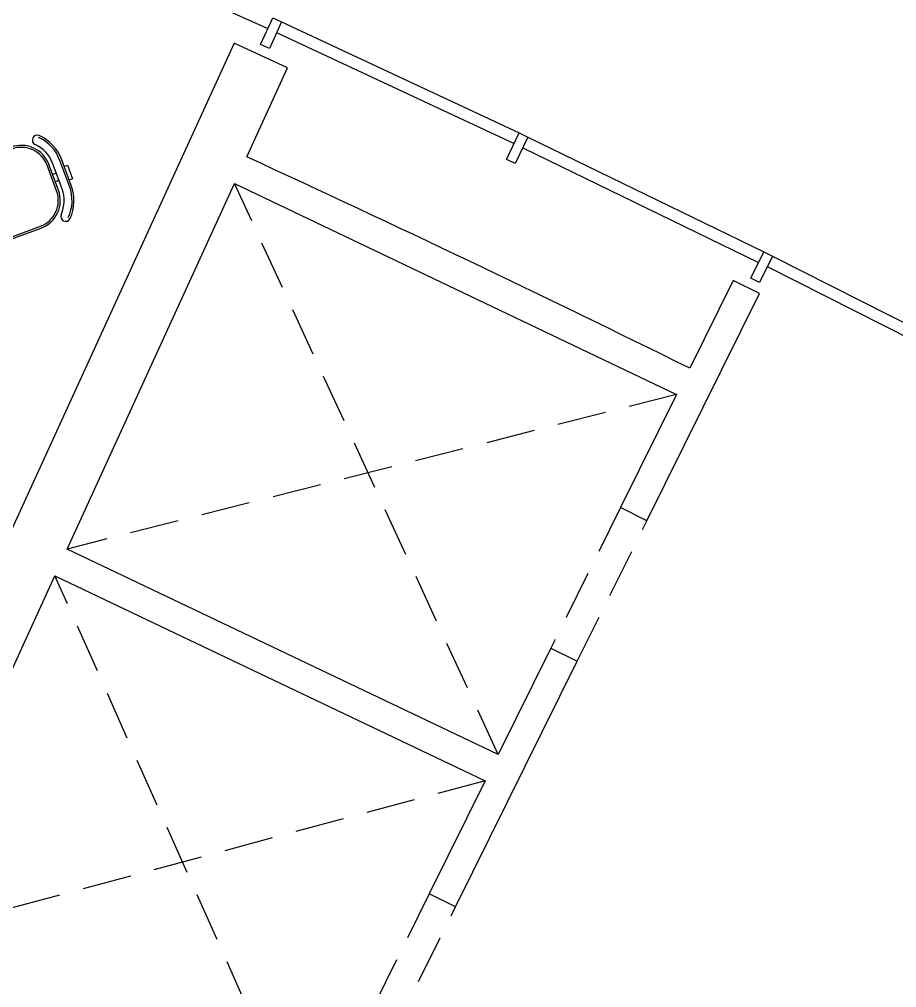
# Model space of a CAD drawing. Extents: x -1.7 to 87, y -33.6 to 19.
# Drawn here: x 51.496 to 55.973, y 4.645 to 9.585 of the extents above; entities that cross this region are included whole.
import ezdxf

# ---------------------------------------------------------------- set-up
doc = ezdxf.new("R2010")
doc.units = 0
doc.linetypes.add('HIDDEN', pattern=[0.375, 0.25, -0.125])
for name, color, linetype in [('AR-ESQ', 2, 'Continuous'), ('AR-MOB', 2, 'Continuous'), ('AR-PAR-ALV', 5, 'Continuous'), ('AR-PRJ', 1, 'HIDDEN')]:
    doc.layers.add(name, color=color, linetype=linetype)

# ---------------------------------------------------------------- blocks, each defined once
blk = doc.blocks.new('A$C2D2506ED')
at = {"layer": 'AR-ESQ', "color": 1}
for points in [[(0.0271, 3.345), (1.2213, 2.7417)], [(1.2658, 2.7188), (2.4507, 2.0972)], [(2.4948, 2.0737), (3.67, 1.434)], [(3.7137, 1.4098), (4.879, 0.7521)], [(4.9223, 0.7272), (6.0773, 0.0518)]]:
    blk.add_lwpolyline(points, dxfattribs=at)
at = {"layer": 'AR-ESQ'}
for points in [[(0, 3.2915), (1.1943, 2.6881)], [(1.2379, 2.6657), (2.4228, 2.0441)], [(2.4661, 2.021), (3.6413, 1.3813)], [(3.6842, 1.3575), (4.8495, 0.6999)], [(4.892, 0.6754), (6.0471, 0)]]:
    blk.add_lwpolyline(points, dxfattribs=at)
blk = doc.blocks.new('CADEIRA-S')
at = {"color": 2}
for p, q in [((0.0718, 0.2686), (-0.0682, 0.2686)), ((0.0718, 0.2186), (-0.0682, 0.2186)), ((0.0718, 0.1986), (-0.0682, 0.1986)), ((-0.2182, 0.0486), (-0.2182, -0.1014)), ((0.2218, -0.1014), (0.2218, 0.0486)), ((-0.1182, -0.2014), (0.1218, -0.2014))]:
    blk.add_line(p, q, dxfattribs=at)
at = {"color": 1}
for p, q in [((0.0718, 0.2586), (-0.0682, 0.2586)), ((-0.0148, 0.1986), (-0.0149, 0.2186)), ((0.0252, 0.1986), (0.0251, 0.2186)), ((0.0718, 0.1886), (-0.0682, 0.1886)), ((-0.2082, 0.0486), (-0.2082, -0.1014)), ((0.2118, -0.1014), (0.2118, 0.0486)), ((-0.1182, -0.1914), (0.1218, -0.1914))]:
    blk.add_line(p, q, dxfattribs=at)
at = {"color": 2}
blk.add_lwpolyline([(-0.032, 0.2686), (-0.032, 0.2867), (0.0426, 0.2867), (0.0426, 0.2686)], dxfattribs=at)
for centre, radius, start, end in [((-0.0682, 0.0486), 0.22, 90, 135), ((0.0718, 0.0486), 0.22, 45, 90), ((-0.2061, 0.1864), 0.025, 135, 315), ((-0.0682, 0.0486), 0.15, 90, 180), ((-0.0682, 0.0486), 0.17, 90, 135), ((0.0718, 0.0486), 0.17, 45, 90), ((0.0718, 0.0486), 0.15, 0, 90), ((0.2097, 0.1864), 0.025, 225, 45), ((-0.1182, -0.1014), 0.1, 180, 270), ((0.1218, -0.1014), 0.1, 270, 0)]:
    blk.add_arc(centre, radius, start, end, dxfattribs=at)
at = {"color": 1}
for centre, radius, start, end in [((-0.0682, 0.0486), 0.21, 90, 135), ((0.0718, 0.0486), 0.21, 45, 90), ((-0.0682, 0.0486), 0.14, 90, 180), ((0.0718, 0.0486), 0.14, 0, 90), ((-0.1182, -0.1014), 0.09, 180, 270), ((-0.0052, -0.6823), 0.5534, 73.6911, 105.2491), ((0.1218, -0.1014), 0.09, 270, 0)]:
    blk.add_arc(centre, radius, start, end, dxfattribs=at)
blk = doc.blocks.new('estacao de trabalho 290 x 150')
at = {"extrusion": (0, 0, -1), "xscale": -1, "zscale": -1, "rotation": 314.9999999999914}
blk.add_blockref('CADEIRA-S', (0.9586, 1.0061), dxfattribs=at)

msp = doc.modelspace()

# ---------------------------------------------------------------- linework, layer by layer
at = {"layer": 'AR-ESQ'}
for points in [[(51.5432, 10.0857), (52.764, 9.5379)], [(52.8086, 9.5175), (54.0208, 8.9511)], [(54.0651, 8.93), (55.2685, 8.345)]]:
    msp.add_lwpolyline(points, dxfattribs=at)
for points in [[(52.7716, 9.4355), (52.7261, 9.4563), (52.7886, 9.5927), (52.834, 9.5718)], [(55.2729, 8.2424), (55.2281, 8.2646), (55.2948, 8.399), (55.3396, 8.3768)]]:
    msp.add_lwpolyline(points, close=True, dxfattribs=at)
at = {"layer": 'AR-ESQ', "color": 1}
for points in [[(52.834, 9.5718), (54.0462, 9.0054)], [(54.0914, 8.9839), (55.2948, 8.399)]]:
    msp.add_lwpolyline(points, dxfattribs=at)
at = {"layer": 'AR-ESQ'}
msp.add_lwpolyline([(54.0268, 8.8485, 0.000138), (53.9817, 8.87), (54.0462, 9.0054), (54.0914, 8.9839)], format="xyb", close=True, dxfattribs=at)
at = {"layer": 'AR-PAR-ALV'}
msp.add_lwpolyline([(54.6985, 7.0269), (55.2731, 8.1864), (55.1387, 8.253), (54.9167, 7.805, 0.006973), (52.6562, 8.8833), (52.8644, 9.3379), (52.5916, 9.4628), (49.5571, 2.8366), (52.0441, 1.6709), (52.381, 2.3507)], format="xyb", dxfattribs=at)
for points in [[(54.2088, 6.3768), (53.9398, 5.8338), (51.7399, 6.8824), (52.5937, 8.7469), (54.8501, 7.6706), (54.5641, 7.0935)], [(53.2321, 4.406), (52.9628, 3.8626), (50.8239, 4.8822), (51.6774, 6.746), (53.8732, 5.6994), (53.5874, 5.1228)], [(53.7218, 5.0562), (54.3432, 6.3101)]]:
    msp.add_lwpolyline(points, dxfattribs=at)
at = {"layer": 'AR-PRJ', "color": 1, "linetype": 'HIDDEN'}
for points in [[(53.9398, 5.8338), (52.5937, 8.7469)], [(54.8501, 7.6706), (51.7399, 6.8824)], [(52.9628, 3.8626), (51.6774, 6.746)], [(53.8732, 5.6994), (50.8239, 4.8822)]]:
    msp.add_lwpolyline(points, dxfattribs=at)
for points in [[(54.6985, 7.0269), (54.5641, 7.0935), (54.2088, 6.3768), (54.3432, 6.3101)], [(53.7218, 5.0562), (53.5874, 5.1228), (53.2321, 4.406), (53.3665, 4.3394)]]:
    msp.add_lwpolyline(points, close=True, dxfattribs=at)

# ---------------------------------------------------------------- block references
at = {"layer": 'AR-ESQ'}
msp.add_blockref('A$C2D2506ED', (55.3125, 5.0317), dxfattribs=at)
at = {"layer": 'AR-MOB', "rotation": 245.3945138888888}
msp.add_blockref('estacao de trabalho 290 x 150', (50.1702, 8.2582), dxfattribs=at)

doc.saveas('drawing.dxf')
